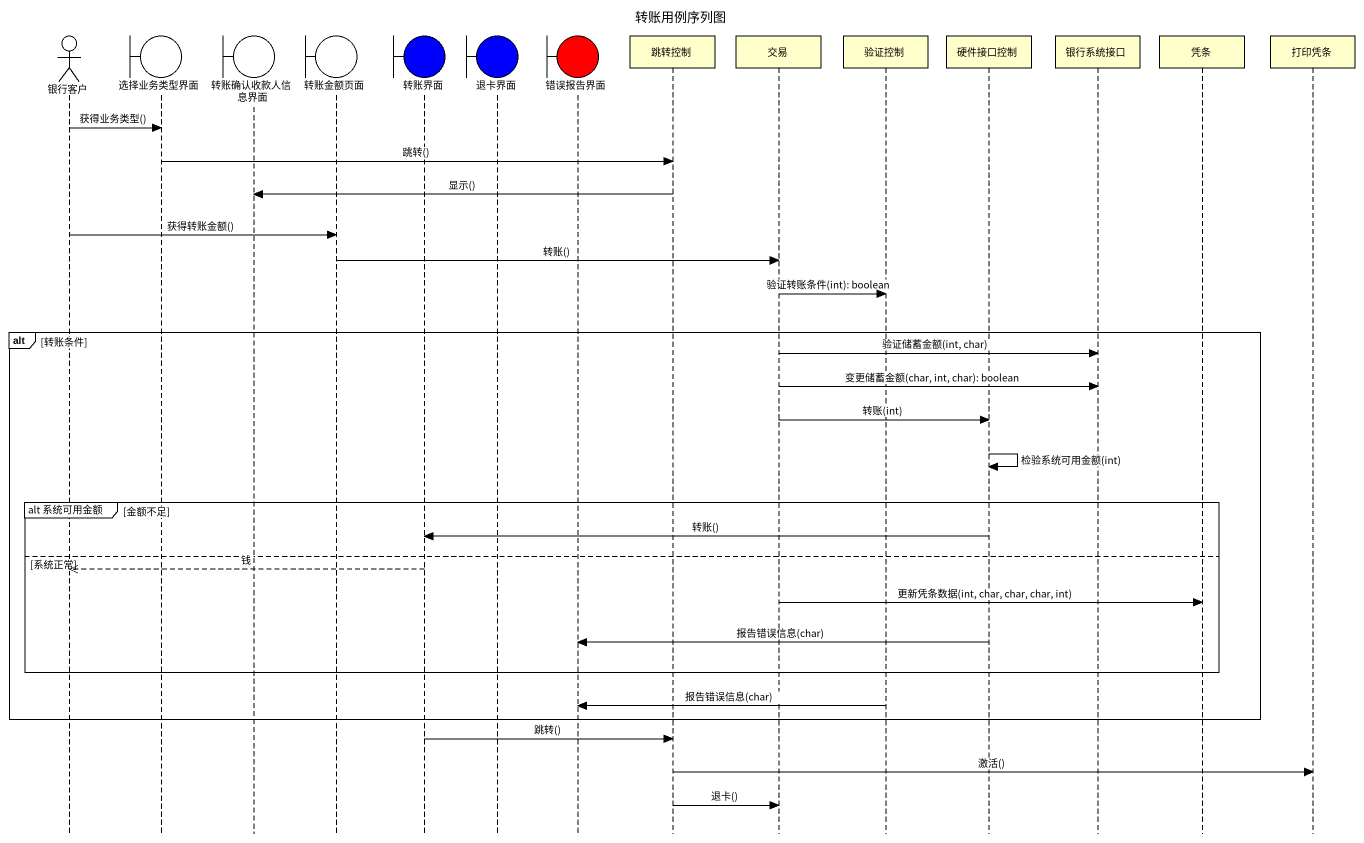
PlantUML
@startuml
title 转账用例序列图
hide footbox
actor 银行客户
boundary 选择业务类型界面
boundary 转账确认收款人信息界面
boundary 转账金额页面
boundary 转账界面 #0000FF
boundary 退卡界面 #0000FF
boundary 错误报告界面 #FF0000
participant 跳转控制
participant 交易
participant 验证控制
participant 硬件接口控制
participant 银行系统接口
participant 凭条
participant 打印凭条

银行客户 -> 选择业务类型界面 : 获得业务类型()
选择业务类型界面 -> 跳转控制 : 跳转()
跳转控制 -> 转账确认收款人信息界面 : 显示()
银行客户 -> 转账金额页面 : 获得转账金额()
转账金额页面 -> 交易 : 转账()
交易 -> 验证控制 : 验证转账条件(int): boolean
alt 转账条件
  交易 -> 银行系统接口 : 验证储蓄金额(int, char)
  交易 -> 银行系统接口 : 变更储蓄金额(char, int, char): boolean
  交易 -> 硬件接口控制 : 转账(int)
  硬件接口控制 -> 硬件接口控制 : 检验系统可用金额(int)
  group alt 系统可用金额 [金额不足]
    硬件接口控制 -> 转账界面 : 转账()
  else 系统正常
    转账界面 -->> 银行客户 : 钱
    交易 -> 凭条 : 更新凭条数据(int, char, char, char, int)
    硬件接口控制 -> 错误报告界面 : 报告错误信息(char)
  end
  验证控制 -> 错误报告界面 : 报告错误信息(char)
end
转账界面 -> 跳转控制 : 跳转()
跳转控制 -> 打印凭条 : 激活()
跳转控制 -> 交易 : 退卡()
@enduml
